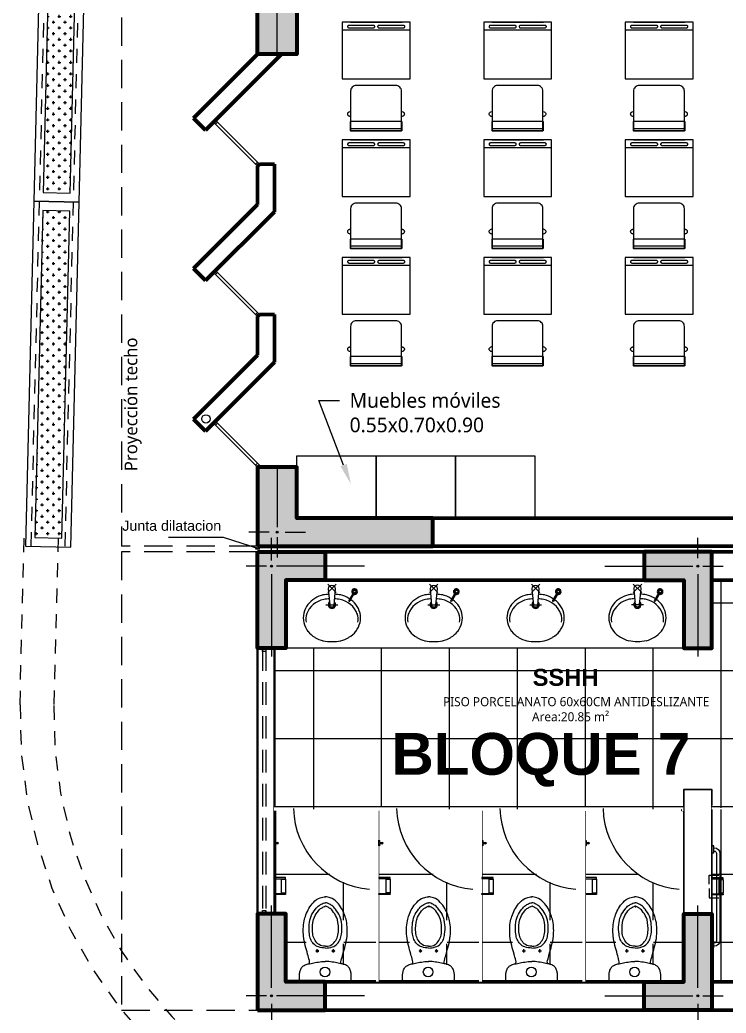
# Model space of a CAD drawing. Header units: metres. Extents: x 28 to 148, y 23 to 113.
# Drawn here: x 42.09 to 48.33, y 60.83 to 69.61 of the extents above; entities that cross this region are included whole.
import ezdxf
from ezdxf import colors
from ezdxf.entities.mleader import LeaderData, LeaderLine
from ezdxf.enums import TextEntityAlignment as Align
from ezdxf.math import Vec2, Vec3

# ---------------------------------------------------------------- set-up
doc = ezdxf.new("R2010")
doc.units = ezdxf.units.M
doc.set_wipeout_variables(frame=1)
for name, pattern in [('DASHED2', [0.375, 0.25, -0.125]), ('HIDDEN', [9.525, 6.35, -3.175]), ('HIDDEN2', [0.1875, 0.125, -0.0625]), ('RAYITAS2', [0.1875, 0.125, -0.0625])]:
    doc.linetypes.add(name, pattern=pattern)
for name, color, linetype, lineweight in [('COLUMNAS 50', 32, 'Continuous', 70), ('Equipamiento SR', 23, 'Continuous', 0), ('GRAFO 0 BLANCO', 7, 'Continuous', 0), ('GRAFO 02', 7, 'Continuous', 20), ('GRAFO 4', 7, 'Continuous', 30), ('I.S. CANALETAS', 12, 'Continuous', 0), ('Letras El', 9, 'Continuous', 5), ('letras sr', 7, 'Continuous', 5), ('Mobiliario el', 7, 'Continuous', 5), ('Muebles', 252, 'Continuous', 0), ('Muros el', 144, 'Continuous', 60), ('puertas', 7, 'Continuous', 5), ('Sanitarios el', 141, 'Continuous', 15), ('Structural - Bearing_Pen_No__20', 1, 'Continuous', 0), ('TEXTOS-SUBTITULO', 7, 'Continuous', 30), ('Vanos', 140, 'Continuous', 5)]:
    doc.layers.add(name, color=color, linetype=linetype, lineweight=lineweight)
doc.layers.add('Terreno & Paisaje - Terrenos_Pen_No__169', color=7, linetype='Continuous', lineweight=13, true_color=0x68b353)
doc.styles.add('Estilo-cotas', font='arial.ttf', dxfattribs={"height": 0.18})
doc.styles.add('Generales', font='trebuc.ttf', dxfattribs={"height": 0.1})
doc.styles.add('Santa Rosa 1 50', font='trebuc.ttf')
doc.styles.add('TURBO_BASS', font='swisseb.ttf')
pattern_1 = [(180, (51.2885, 60.8531), (-7e-17, -0.6), []), (270, (51.2885, 60.8531), (0.6, -1e-16), [])]
pattern_2 = [(0, (25.86699, 22.798446), (0.0508, 0.0508), [0.0254, -0.0762]), (90, (25.87969, 22.785746), (-0.0508, 0.0508), [0.0254, -0.0762])]

# ---------------------------------------------------------------- blocks, each defined once
blk = doc.blocks.new('Columna 1.10 x0.30')
at = {"true_color": 0xc7c8ca}
h = blk.add_hatch(color=9, dxfattribs=at)
h.dxf.hatch_style = 1
h.paths.add_polyline_path([(-234.8493, 113.8066), (-235.9493, 113.8066), (-235.9493, 113.4566), (-234.8493, 113.4566)])
h.paths.add_polyline_path([(-235.3906, 113.6316, -1), (-235.408, 113.6316, -1)], flags=16)
at = {"layer": 'COLUMNAS 50', "color": 1, "linetype": 'Continuous', "lineweight": 5}
for p, q in [((-235.3993, 113.8732), (-235.3993, 113.6932)), ((-235.9743, 113.6316), (-235.4443, 113.6316)), ((-234.8243, 113.6316), (-235.3543, 113.6316)), ((-235.3993, 113.5616), (-235.3993, 113.3816))]:
    blk.add_line(p, q, dxfattribs=at)
at = {"layer": 'COLUMNAS 50', "linetype": 'Continuous'}
blk.add_lwpolyline([(-235.9493, 113.4566), (-234.8493, 113.4566), (-234.8493, 113.8066), (-235.9493, 113.8066)], close=True, dxfattribs=at)
at = {"layer": 'COLUMNAS 50', "color": 1, "linetype": 'Continuous', "lineweight": 5}
blk.add_circle((-235.3993, 113.6316), 0.00871, dxfattribs=at)
blk.add_point((-235.3993, 113.6316), dxfattribs=at)
blk = doc.blocks.new('Columna tipo 3')
at = {"true_color": 0x939598}
h = blk.add_hatch(color=252, dxfattribs=at)
h.dxf.hatch_style = 1
h.paths.add_polyline_path([(-235.0847, 45.074), (-235.7847, 45.074), (-235.7847, 43.524), (-235.5347, 43.524), (-235.5347, 44.724), (-235.0847, 44.724)])
h.paths.add_polyline_path([(-235.6684, 44.899, -1), (-235.651, 44.899, -1)], flags=16)
at = {"layer": 'COLUMNAS 50', "linetype": 'Continuous'}
blk.add_lwpolyline([(-235.7847, 45.074), (-235.7847, 43.524), (-235.5347, 43.524), (-235.5347, 44.724), (-235.0847, 44.724), (-235.0847, 45.074)], close=True, dxfattribs=at)
at = {"layer": 'Structural - Bearing_Pen_No__20', "linetype": 'Continuous'}
for p, q in [((-235.6597, 44.969), (-235.6597, 45.149)), ((-235.7047, 44.899), (-235.8847, 44.899)), ((-235.0847, 44.899), (-235.6147, 44.899)), ((-235.6597, 44.829), (-235.6597, 44.649))]:
    blk.add_line(p, q, dxfattribs=at)
blk.add_circle((-235.6597, 44.899), 0.00871, dxfattribs=at)
blk.add_point((-235.6597, 44.899), dxfattribs=at)
blk = doc.blocks.new('School Desk 2')
at = {"layer": 'Equipamiento SR', "linetype": 'Continuous'}
for p, q in [((0.1995, 0.3017), (0.6995, 0.3017)), ((0.1995, -0.2983), (0.1995, 0.3017)), ((0.629, 0.3017), (0.629, -0.2983)), ((0.6995, 0.3017), (0.6995, -0.2983)), ((-0.241, 0.228), (-0.2591, 0.228)), ((-0.2591, 0.228), (-0.2591, -0.228)), ((-0.1767, 0.228), (-0.241, 0.228)), ((-0.241, 0.228), (-0.241, -0.228)), ((-0.1767, 0.228), (-0.1767, -0.228)), ((-0.1322, 0.2314), (-0.1327, 0.228)), ((-0.1309, 0.2356), (-0.1322, 0.2314)), ((-0.129, 0.2394), (-0.1309, 0.2356)), ((-0.1265, 0.2428), (-0.129, 0.2394)), ((-0.1236, 0.2457), (-0.1265, 0.2428)), ((-0.1203, 0.2479), (-0.1236, 0.2457)), ((-0.1168, 0.2494), (-0.1203, 0.2479)), ((-0.113, 0.2502), (-0.1168, 0.2494)), ((-0.1092, 0.2502), (-0.113, 0.2502)), ((-0.1055, 0.2494), (-0.1092, 0.2502)), ((-0.1019, 0.2479), (-0.1055, 0.2494)), ((-0.0987, 0.2457), (-0.1019, 0.2479)), ((-0.0957, 0.2428), (-0.0987, 0.2457)), ((-0.0933, 0.2394), (-0.0957, 0.2428)), ((-0.0924, 0.2375), (-0.0933, 0.2394)), ((-0.0876, 0.228), (-0.0924, 0.2375)), ((0.6507, 0.2435), (0.651, 0.2457)), ((0.6507, 0.2424), (0.6507, 0.2435)), ((0.6507, 0.027), (0.6507, 0.2424)), ((0.651, 0.2457), (0.6517, 0.2477)), ((0.6517, 0.2477), (0.6526, 0.2497)), ((0.6526, 0.2497), (0.6539, 0.2514)), ((0.6539, 0.2514), (0.6553, 0.2528)), ((0.6553, 0.2528), (0.657, 0.2539)), ((0.657, 0.2539), (0.6587, 0.2546)), ((0.6587, 0.2546), (0.6606, 0.255)), ((0.6606, 0.255), (0.6625, 0.255)), ((0.6625, 0.255), (0.6644, 0.2546)), ((0.6644, 0.2546), (0.6662, 0.2539)), ((0.6662, 0.2539), (0.6678, 0.2528)), ((0.6678, 0.2528), (0.6693, 0.2514)), ((0.6693, 0.2514), (0.6705, 0.2497)), ((0.6705, 0.2497), (0.6714, 0.2477)), ((0.6714, 0.2477), (0.6721, 0.2457)), ((0.6721, 0.2457), (0.6724, 0.2435)), ((0.6724, 0.2435), (0.6724, 0.2424)), ((0.6724, 0.2424), (0.6724, 0.027)), ((0.6995, -0.2263), (0.6995, 0.2297)), ((0.6507, 0.0259), (0.6507, 0.027)), ((0.651, 0.0238), (0.6507, 0.0259)), ((0.6517, 0.0217), (0.651, 0.0238)), ((0.6526, 0.0198), (0.6517, 0.0217)), ((0.6539, 0.0181), (0.6526, 0.0198)), ((0.6553, 0.0166), (0.6539, 0.0181)), ((0.657, 0.0155), (0.6553, 0.0166)), ((0.6587, 0.0148), (0.657, 0.0155)), ((0.6606, 0.0144), (0.6587, 0.0148)), ((0.6625, 0.0144), (0.6606, 0.0144)), ((0.6644, 0.0148), (0.6625, 0.0144)), ((0.6662, 0.0155), (0.6644, 0.0148)), ((0.6678, 0.0166), (0.6662, 0.0155)), ((0.6693, 0.0181), (0.6678, 0.0166)), ((0.6705, 0.0198), (0.6693, 0.0181)), ((0.6714, 0.0217), (0.6705, 0.0198)), ((0.6721, 0.0238), (0.6714, 0.0217)), ((0.6724, 0.0259), (0.6721, 0.0238)), ((0.6724, 0.027), (0.6724, 0.0259)), ((0.6507, -0.0225), (0.651, -0.0203)), ((0.6507, -0.0236), (0.6507, -0.0225)), ((0.6507, -0.2389), (0.6507, -0.0236)), ((0.651, -0.0203), (0.6517, -0.0182)), ((0.6517, -0.0182), (0.6526, -0.0163)), ((0.6526, -0.0163), (0.6539, -0.0146)), ((0.6539, -0.0146), (0.6553, -0.0132)), ((0.6553, -0.0132), (0.657, -0.0121)), ((0.657, -0.0121), (0.6587, -0.0113)), ((0.6587, -0.0113), (0.6606, -0.0109)), ((0.6606, -0.0109), (0.6625, -0.0109)), ((0.6625, -0.0109), (0.6644, -0.0113)), ((0.6644, -0.0113), (0.6662, -0.0121)), ((0.6662, -0.0121), (0.6678, -0.0132)), ((0.6678, -0.0132), (0.6693, -0.0146)), ((0.6693, -0.0146), (0.6705, -0.0163)), ((0.6705, -0.0163), (0.6714, -0.0182)), ((0.6714, -0.0182), (0.6721, -0.0203)), ((0.6721, -0.0203), (0.6724, -0.0225)), ((0.6724, -0.0225), (0.6724, -0.0236)), ((0.6724, -0.0236), (0.6724, -0.2389)), ((-0.241, -0.228), (-0.2591, -0.228)), ((-0.1767, -0.228), (-0.241, -0.228)), ((-0.1327, -0.228), (-0.1322, -0.2314)), ((-0.1322, -0.2314), (-0.1309, -0.2356)), ((-0.1309, -0.2356), (-0.129, -0.2394)), ((-0.129, -0.2394), (-0.1265, -0.2428)), ((-0.1265, -0.2428), (-0.1236, -0.2457)), ((-0.1236, -0.2457), (-0.1203, -0.2479)), ((-0.1203, -0.2479), (-0.1168, -0.2494)), ((-0.1168, -0.2494), (-0.113, -0.2502)), ((-0.113, -0.2502), (-0.1092, -0.2502)), ((-0.1092, -0.2502), (-0.1055, -0.2494)), ((-0.1055, -0.2494), (-0.1019, -0.2479)), ((-0.1019, -0.2479), (-0.0987, -0.2457)), ((-0.0987, -0.2457), (-0.0957, -0.2428)), ((-0.0957, -0.2428), (-0.0933, -0.2394)), ((-0.0933, -0.2394), (-0.0924, -0.2375)), ((-0.0924, -0.2375), (-0.0876, -0.228)), ((0.6507, -0.24), (0.6507, -0.2389)), ((0.651, -0.2422), (0.6507, -0.24)), ((0.6517, -0.2443), (0.651, -0.2422)), ((0.6526, -0.2462), (0.6517, -0.2443)), ((0.6539, -0.2479), (0.6526, -0.2462)), ((0.6553, -0.2493), (0.6539, -0.2479)), ((0.657, -0.2505), (0.6553, -0.2493)), ((0.6587, -0.2512), (0.657, -0.2505)), ((0.6606, -0.2516), (0.6587, -0.2512)), ((0.6625, -0.2516), (0.6606, -0.2516)), ((0.6644, -0.2512), (0.6625, -0.2516)), ((0.6662, -0.2505), (0.6644, -0.2512)), ((0.6678, -0.2493), (0.6662, -0.2505)), ((0.6693, -0.2479), (0.6678, -0.2493)), ((0.6705, -0.2462), (0.6693, -0.2479)), ((0.6714, -0.2443), (0.6705, -0.2462)), ((0.6721, -0.2422), (0.6714, -0.2443)), ((0.6724, -0.24), (0.6721, -0.2422)), ((0.6724, -0.2389), (0.6724, -0.24)), ((0.6995, -0.2983), (0.1995, -0.2983)), ((0.629, -0.2833), (0.6295, -0.2833))]:
    blk.add_line(p, q, dxfattribs=at)
blk.add_lwpolyline([(-0.2591, 0.225), (0.0909, 0.225, -0.414214), (0.1409, 0.175), (0.1409, -0.175, -0.414214), (0.0909, -0.225), (-0.2591, -0.225), (-0.2591, 0.225)], format="xyb", dxfattribs=at)
blk = doc.blocks.new('INODFLUX-P')
at = {"layer": 'Sanitarios el'}
for p, q in [((0, -0.2121), (0, 0.2126)), ((0.023, 0.2288), (0.0672, 0.2288)), ((0, 0.1438), (0, -0.0981)), ((0.2582, 0.0706), (0.2891, 0.0706)), ((0.2582, -0.071), (0.2891, -0.071)), ((0.023, -0.2282), (0.023, -0.2282)), ((0.023, -0.2282), (0.0672, -0.2282))]:
    blk.add_line(p, q, dxfattribs=at)
for centre, radius in [((0.0867, 0.0033), 0.0425), ((0.2717, 0.0706), 0.00872), ((0.2717, -0.071), 0.00872)]:
    blk.add_circle(centre, radius, dxfattribs=at)
for points in [[(0, 0.2126), (0.0044, 0.2213), (0.0135, 0.2274), (0.023, 0.2288)], [(0.0672, 0.2288), (0.0955, 0.223), (0.1264, 0.2081), (0.1445, 0.1864), (0.157, 0.1508), (0.1588, 0.1386)], [(0.1874, 0.1409), (0.2442, 0.1561), (0.3196, 0.1768), (0.4039, 0.1925), (0.4675, 0.1942), (0.5389, 0.1866), (0.5904, 0.1708), (0.6481, 0.1445), (0.701, 0.1046), (0.7429, 0.0445), (0.7506, -0.0003)], [(0.1579, 0.145), (0.1674, 0.1389), (0.1874, 0.1409)], [(0.2977, -0.0011), (0.3073, 0.0603), (0.3337, 0.1031), (0.3743, 0.1291), (0.42, 0.1406), (0.5047, 0.1425), (0.5802, 0.1255), (0.6419, 0.087), (0.6742, 0.0556), (0.6882, 0.0286), (0.6966, 0.0076), (0.6966, -0.0011)], [(0.1874, -0.1404), (0.2442, -0.1556), (0.3196, -0.1762), (0.4039, -0.192), (0.4675, -0.1937), (0.5389, -0.1861), (0.5904, -0.1703), (0.6481, -0.144), (0.701, -0.1041), (0.7429, -0.0439), (0.7506, 0.0009)], [(0.2977, -0.0011), (0.3073, -0.0624), (0.3337, -0.1052), (0.3743, -0.1312), (0.42, -0.1427), (0.5047, -0.1446), (0.5802, -0.1276), (0.6419, -0.0891), (0.6742, -0.0577), (0.6882, -0.0307), (0.6966, -0.0097), (0.6966, -0.0011)], [(0.0672, -0.2282), (0.0955, -0.2225), (0.1264, -0.2075), (0.1445, -0.1859), (0.157, -0.1503), (0.1588, -0.1381)], [(0.1579, -0.1444), (0.1674, -0.1384), (0.1874, -0.1404)], [(0, -0.2121), (0.0044, -0.2208), (0.0135, -0.2269), (0.023, -0.2282)]]:
    blk.add_spline(points, degree=3, dxfattribs=at)
for points, knots in [([(0.1588, 0.1386), (0.1623, 0.1223), (0.1698, 0.0871), (0.1777, 0.0409), (0.1792, 0.0109), (0.1796, 0.0003)], [0, 0, 0, 0, 0.0500478, 0.1080759, 0.1401372, 0.1401372, 0.1401372, 0.1401372]), ([(0.3131, -0.0011), (0.3106, 0.0471), (0.3384, 0.0711), (0.391, 0.1086), (0.4315, 0.1145), (0.5072, 0.1138), (0.5432, 0.1094), (0.5901, 0.088), (0.6081, 0.0754), (0.6383, 0.0517), (0.6458, 0.0447), (0.6554, 0.0285), (0.6616, 0.0158), (0.666, 0.0062), (0.6666, 0.0045), (0.6667, 0.0043)], [0, 0, 0, 0, 0.1299393, 0.1299393, 0.2598787, 0.2598787, 0.374754, 0.374754, 0.445792, 0.445792, 0.4942707, 0.4942707, 0.5266072, 0.5266072, 0.535214, 0.535214, 0.535214, 0.535214]), ([(0.1588, -0.1381), (0.1623, -0.1218), (0.1698, -0.0866), (0.1777, -0.0404), (0.1792, -0.0104), (0.1796, 0.0003)], [0, 0, 0, 0, 0.0500478, 0.1080759, 0.1401372, 0.1401372, 0.1401372, 0.1401372]), ([(0.3131, -0.0011), (0.3106, -0.0492), (0.3384, -0.0732), (0.391, -0.1107), (0.4315, -0.1166), (0.5072, -0.1159), (0.5432, -0.1115), (0.5901, -0.0901), (0.6081, -0.0775), (0.6383, -0.0539), (0.6458, -0.0468), (0.6554, -0.0306), (0.6616, -0.0179), (0.666, -0.0083), (0.6666, -0.0066), (0.6667, -0.0064)], [0, 0, 0, 0, 0.1299393, 0.1299393, 0.2598787, 0.2598787, 0.374754, 0.374754, 0.445792, 0.445792, 0.4942707, 0.4942707, 0.5266072, 0.5266072, 0.535214, 0.535214, 0.535214, 0.535214])]:
    blk.add_open_spline(points, degree=3, knots=knots, dxfattribs=at)
for points in [[(0.6667, 0.0043), (0.6667, 0.0041), (0.6667, 0.003), (0.6666, 0.0005)], [(0.6567, -0.0046), (0.6567, -0.0042), (0.6567, -0.0037), (0.6566, -0.0032)], [(0.6667, -0.0064), (0.6667, -0.0062), (0.6667, -0.0051), (0.6666, -0.0027)]]:
    blk.add_open_spline(points, degree=3, dxfattribs=at)
blk.add_point((0, 0), dxfattribs=at)
blk = doc.blocks.new('OvalinGrandeyGrifo')
at = {"layer": 'Sanitarios el', "lineweight": 13, "ltscale": 0.5}
for p, q in [((0.0525, -0.1165), (-0.0525, -0.1165)), ((0.0371, -0.2236), (-0.0371, -0.2978)), ((-0.0371, -0.2236), (0.0371, -0.2978))]:
    blk.add_line(p, q, dxfattribs=at)
at = {"layer": 'Sanitarios el'}
blk.add_lwpolyline([(-0.029, -0.2607), (-0.0162, -0.1097, -1), (0.0162, -0.1097), (0.029, -0.2607, -1)], format="xyb", close=True, dxfattribs=at)
for centre, radius, start, end in [((-0.0149, -0.0457), 0.2564, 104.01031, 121.7376), ((0, -0.2497), 0.4592, 80.11745, 99.88255), ((0.0149, -0.0457), 0.2564, 58.2624, 75.98969), ((-0.0371, -0.011), 0.218, 143.41984, 165.95691), ((-0.0502, -0.0071), 0.2051, 119.32204, 142.26992), ((0.0502, -0.0071), 0.2051, 37.73008, 60.67796), ((0.0371, -0.011), 0.218, 14.04309, 36.58016), ((-0.0534, 0), 0.1996, 167.65724, 192.34276), ((-0.1008, 0.0114), 0.1308, 168.08707, 202.26828), ((0.1008, 0.0114), 0.1308, 337.73172, 11.91293), ((0.0534, 0), 0.1996, 347.65724, 12.34276), ((-0.0371, 0.011), 0.218, 194.04309, 216.58016), ((-0.0313, 0.0379), 0.2052, 199.95485, 258.57593), ((0, -0.1165), 0.0325, 305.75969, 234.24031), ((0.0313, 0.0379), 0.2052, 281.42407, 340.04515), ((0.0371, 0.011), 0.218, 323.41984, 345.95691), ((-0.0502, 0.0071), 0.2051, 217.73008, 240.67796), ((-0.0149, 0.0457), 0.2564, 238.2624, 255.98969), ((0, 0.2497), 0.4192, 260.11745, 267.10038), ((0, -0.1165), 0.023, 321.38814, 218.61186), ((0, 0.2497), 0.4192, 272.89962, 279.88255), ((0.0149, 0.0457), 0.2564, 284.01031, 301.7376), ((0.0502, 0.0071), 0.2051, 299.32204, 322.26992), ((0, 0.2497), 0.4592, 260.11745, 266.93017), ((0, 0.2497), 0.4592, 273.06983, 279.88255)]:
    blk.add_arc(centre, radius, start, end, dxfattribs=at)
blk = doc.blocks.new('H-4a-P')
for p, q in [((0.0019, 0.0133), (0.0417, 0.0823)), ((0.0106, 0.0083), (0.0504, 0.0773))]:
    blk.add_line(p, q)
at = {"linetype": 'HIDDEN'}
blk.add_circle((0, 0), 0.0125, dxfattribs=at)
for centre, radius, start, end in [((0, 0), 0.025, 71.53696, 48.46304), ((0, 0), 0.02, 74.47751, 45.52249), ((0.0063, 0.0108), 0.005, 150, 330), ((0.0461, 0.0798), 0.005, 330, 150)]:
    blk.add_arc(centre, radius, start, end)
blk = doc.blocks.new('H-6')
for points in [[(-0.0251, 0.0936), (-0.0251, 0.0846), (-0.1251, 0.0846), (-0.1251, 0.0936)], [(-0.0901, -0.0424), (-0.1251, -0.0424), (-0.1251, 0.0796), (-0.0901, 0.0796)], [(-0.0251, -0.0564), (-0.0251, -0.0474), (-0.1251, -0.0474), (-0.1251, -0.0564)]]:
    blk.add_lwpolyline(points, close=True)
at = {"linetype": 'HIDDEN', "ltscale": 0.1}
for points in [[(0, 0.0371), (0, 0.1188), (-0.0844, 0.1188)], [(0, 0), (0, -0.0816), (-0.0844, -0.0817)]]:
    blk.add_lwpolyline(points, dxfattribs=at)
blk = doc.blocks.new('A$C177A501D')
at = {"layer": 'GRAFO 0 BLANCO'}
for p, q in [((0.835, 0.1), (0.0635, 0.1)), ((0.0135, 0.05), (0.0135, 0.045)), ((0.0435, 0.05), (0.0435, 0.045)), ((0.835, 0.07), (0.0635, 0.07)), ((0.855, 0.045), (0.855, 0.05)), ((0.885, 0.045), (0.885, 0.05))]:
    blk.add_line(p, q, dxfattribs=at)
for points in [[(0.06, 0.045), (0.06, 0.03), (0, 0.03), (0, 0.045)], [(0.9, 0.045), (0.9, 0.03), (0.84, 0.03), (0.84, 0.045)]]:
    blk.add_lwpolyline(points, close=True, dxfattribs=at)
for centre, radius, start, end in [((0.0635, 0.05), 0.05, 90, 180), ((0.835, 0.05), 0.05, 0.01798, 90), ((0.0635, 0.05), 0.02, 90, 180), ((0.835, 0.05), 0.02, 0.01798, 90)]:
    blk.add_arc(centre, radius, start, end, dxfattribs=at)
blk = doc.blocks.new('H-6a')
for points in [[(0, 0), (0, -0.009), (-0.1, -0.009), (-0.1, 0)], [(-0.065, -0.136), (-0.1, -0.136), (-0.1, -0.014), (-0.065, -0.014)], [(0, -0.15), (0, -0.141), (-0.1, -0.141), (-0.1, -0.15)]]:
    blk.add_lwpolyline(points, close=True)
blk = doc.blocks.new('H-3')
blk.add_lwpolyline([(0.0054, 0.0301), (0.0054, 0.013, 0.414214), (0.0104, 0.008), (0.02, 0.008, -0.414214), (0.025, 0.003), (0.025, 0), (-0.025, 0), (-0.025, 0.003, -0.414214), (-0.02, 0.008), (-0.0104, 0.008, 0.414214), (-0.0054, 0.013), (-0.0054, 0.0301)], format="xyb")
at = {"extrusion": (0, 0, -1)}
blk.add_ellipse((0, 0.0301), major_axis=(0, -0.0093), ratio=0.58118, dxfattribs=at)

msp = doc.modelspace()

# ---------------------------------------------------------------- hatches: boundary and pattern name
at = {"layer": 'COLUMNAS 50', "true_color": 0xc7c8ca}
h = msp.add_hatch(color=9, dxfattribs=at)
h.dxf.hatch_style = 1
h.paths.add_polyline_path([(44.441, 64.0517), (44.441, 64.6519), (44.7911, 64.6519), (44.7911, 64.9019), (44.191, 64.9019), (44.191, 64.0517)])
h = msp.add_hatch(color=9, dxfattribs=at)
h.dxf.hatch_style = 1
h.paths.add_polyline_path([(47.9577, 64.0517), (47.9577, 64.6519), (47.6075, 64.6519), (47.6075, 64.9019), (48.2076, 64.9019), (48.2076, 64.0517)])
h = msp.add_hatch(color=9, dxfattribs=at)
h.dxf.hatch_style = 1
h.paths.add_polyline_path([(44.441, 61.7032), (44.441, 61.1031), (44.7911, 61.1031), (44.7911, 60.8531), (44.191, 60.8531), (44.191, 61.7032)])
h = msp.add_hatch(color=9, dxfattribs=at)
h.dxf.hatch_style = 1
h.paths.add_polyline_path([(47.9577, 61.7032), (47.9577, 61.1031), (47.6075, 61.1031), (47.6075, 60.8531), (48.2076, 60.8531), (48.2076, 61.7032)])
at = {"layer": 'GRAFO 4', "linetype": 'Continuous', "lineweight": 5, "true_color": 0x636466}
h = msp.add_hatch(dxfattribs=at)
h.set_pattern_fill('_USER', color=251, scale=0.6, angle=180, double=1, pattern_type=0)
h.set_pattern_definition([(180, (48.55274, 60.8531), (-7e-17, -0.6), []), (270, (48.55274, 60.8531), (0.6, -1e-16), [])])
edge = h.paths.add_edge_path()
edge.add_line((45.1936, 61.92), (45.2386, 61.92))
edge.add_line((45.2386, 61.92), (45.2383, 61.1031))
edge.add_line((45.2383, 61.1031), (45.0008, 61.1031))
edge.add_line((45.0008, 61.1031), (45.017, 61.1261))
edge.add_line((45.017, 61.1261), (45.017, 61.1702))
edge.add_line((45.017, 61.1702), (44.9912, 61.2351))
edge.add_line((44.9912, 61.2351), (44.9332, 61.261))
edge.add_line((44.9332, 61.261), (44.9332, 61.306))
edge.add_line((44.9332, 61.306), (44.9794, 61.6149))
edge.add_line((44.9794, 61.6149), (44.7891, 61.8536))
edge.add_line((44.7891, 61.8536), (44.5976, 61.6149))
edge.add_line((44.5976, 61.6149), (44.6479, 61.2905))
edge.add_line((44.6479, 61.2905), (44.6438, 61.261))
edge.add_line((44.6438, 61.261), (44.5858, 61.2351))
edge.add_line((44.5858, 61.2351), (44.56, 61.1702))
edge.add_line((44.56, 61.1702), (44.56, 61.1261))
edge.add_line((44.56, 61.1261), (44.5762, 61.1031))
edge.add_line((44.5762, 61.1031), (44.4385, 61.1031))
edge.add_line((44.4385, 61.1031), (44.4385, 61.7033))
edge.add_line((44.4385, 61.7033), (44.3386, 61.7033))
edge.add_line((44.3386, 61.7033), (44.3386, 62.6136))
edge.add_line((44.3386, 62.6136), (44.5196, 62.6136))
edge.add_arc((45.2618, 62.6607), 0.7438, 183.62697, 264.73518)
h = msp.add_hatch(dxfattribs=at)
h.set_pattern_fill('_USER', color=251, scale=0.6, angle=180, double=1, pattern_type=0)
h.set_pattern_definition([(180, (49.46455, 60.8531), (-7e-17, -0.6), []), (270, (49.46455, 60.8531), (0.6, -1e-16), [])])
edge = h.paths.add_edge_path()
edge.add_line((46.1054, 61.92), (46.1505, 61.92))
edge.add_line((46.1505, 61.92), (46.1503, 61.1031))
edge.add_line((46.1503, 61.1031), (45.9127, 61.1031))
edge.add_line((45.9127, 61.1031), (45.9288, 61.1261))
edge.add_line((45.9288, 61.1261), (45.9288, 61.1702))
edge.add_line((45.9288, 61.1702), (45.9031, 61.2351))
edge.add_line((45.9031, 61.2351), (45.845, 61.261))
edge.add_line((45.845, 61.261), (45.845, 61.306))
edge.add_line((45.845, 61.306), (45.8912, 61.6149))
edge.add_line((45.8912, 61.6149), (45.7009, 61.8536))
edge.add_line((45.7009, 61.8536), (45.5095, 61.6149))
edge.add_line((45.5095, 61.6149), (45.5597, 61.2905))
edge.add_line((45.5597, 61.2905), (45.5556, 61.261))
edge.add_line((45.5556, 61.261), (45.4976, 61.2351))
edge.add_line((45.4976, 61.2351), (45.4718, 61.1702))
edge.add_line((45.4718, 61.1702), (45.4718, 61.1261))
edge.add_line((45.4718, 61.1261), (45.488, 61.1031))
edge.add_line((45.488, 61.1031), (45.2504, 61.1031))
edge.add_line((45.2504, 61.1031), (45.2504, 62.6136))
edge.add_line((45.2504, 62.6136), (45.4314, 62.6136))
edge.add_arc((46.1737, 62.6607), 0.7438, 183.62697, 264.73518)
h = msp.add_hatch(dxfattribs=at)
h.set_pattern_fill('_USER', color=251, scale=0.6, angle=180, double=1, pattern_type=0)
h.set_pattern_definition([(180, (50.3765, 60.8531), (-7e-17, -0.6), []), (270, (50.3765, 60.8531), (0.6, -1e-16), [])])
edge = h.paths.add_edge_path()
edge.add_line((47.0174, 61.92), (47.0625, 61.92))
edge.add_line((47.0625, 61.92), (47.0622, 61.1031))
edge.add_line((47.0622, 61.1031), (46.8246, 61.1031))
edge.add_line((46.8246, 61.1031), (46.8408, 61.1261))
edge.add_line((46.8408, 61.1261), (46.8408, 61.1702))
edge.add_line((46.8408, 61.1702), (46.815, 61.2351))
edge.add_line((46.815, 61.2351), (46.757, 61.261))
edge.add_line((46.757, 61.261), (46.757, 61.306))
edge.add_line((46.757, 61.306), (46.8032, 61.6149))
edge.add_line((46.8032, 61.6149), (46.6129, 61.8536))
edge.add_line((46.6129, 61.8536), (46.4214, 61.6149))
edge.add_line((46.4214, 61.6149), (46.4717, 61.2905))
edge.add_line((46.4717, 61.2905), (46.4676, 61.261))
edge.add_line((46.4676, 61.261), (46.4096, 61.2351))
edge.add_line((46.4096, 61.2351), (46.3838, 61.1702))
edge.add_line((46.3838, 61.1702), (46.3838, 61.1261))
edge.add_line((46.3838, 61.1261), (46.4, 61.1031))
edge.add_line((46.4, 61.1031), (46.1624, 61.1031))
edge.add_line((46.1624, 61.1031), (46.1624, 62.6136))
edge.add_line((46.1624, 62.6136), (46.3434, 62.6136))
edge.add_arc((47.0856, 62.6607), 0.7438, 183.62697, 264.73518)
h = msp.add_hatch(dxfattribs=at)
h.set_pattern_fill('_USER', color=251, scale=0.6, angle=180, double=1, pattern_type=0)
h.set_pattern_definition(pattern_1)
edge = h.paths.add_edge_path()
edge.add_line((47.9294, 61.92), (47.9553, 61.92))
edge.add_line((47.9553, 61.92), (47.9551, 61.1031))
edge.add_line((47.9551, 61.1031), (47.7366, 61.1031))
edge.add_line((47.7366, 61.1031), (47.7528, 61.1261))
edge.add_line((47.7528, 61.1261), (47.7528, 61.1702))
edge.add_line((47.7528, 61.1702), (47.727, 61.2351))
edge.add_line((47.727, 61.2351), (47.669, 61.261))
edge.add_line((47.669, 61.261), (47.669, 61.306))
edge.add_line((47.669, 61.306), (47.7152, 61.6149))
edge.add_line((47.7152, 61.6149), (47.5249, 61.8536))
edge.add_line((47.5249, 61.8536), (47.3334, 61.6149))
edge.add_line((47.3334, 61.6149), (47.3836, 61.2905))
edge.add_line((47.3836, 61.2905), (47.3796, 61.261))
edge.add_line((47.3796, 61.261), (47.3216, 61.2351))
edge.add_line((47.3216, 61.2351), (47.2958, 61.1702))
edge.add_line((47.2958, 61.1702), (47.2958, 61.1261))
edge.add_line((47.2958, 61.1261), (47.3119, 61.1031))
edge.add_line((47.3119, 61.1031), (47.0744, 61.1031))
edge.add_line((47.0744, 61.1031), (47.0744, 62.6136))
edge.add_line((47.0744, 62.6136), (47.2465, 62.6131))
edge.add_arc((47.979, 62.6519), 0.7336, 183.03054, 266.12133)
at = {"layer": 'Terreno & Paisaje - Terrenos_Pen_No__169', "linetype": 'Continuous'}
h = msp.add_hatch(dxfattribs=at)
h.set_pattern_fill('CROSS', color=256, scale=0.008)
h.set_pattern_definition(pattern_2)
h.paths.add_polyline_path([(42.3598, 70.6196), (42.2981, 68.0803), (42.5381, 68.0745), (42.5997, 70.6138)])
h = msp.add_hatch(dxfattribs=at)
h.set_pattern_fill('CROSS', color=256, scale=0.008)
h.set_pattern_definition(pattern_2)
h.paths.add_polyline_path([(42.2942, 67.9204), (42.2241, 65.0312), (42.464, 65.0254), (42.5342, 67.9146)])

# ---------------------------------------------------------------- linework, layer by layer
at = {"color": 251, "linetype": 'HIDDEN2', "lineweight": -3, "true_color": 0x636466}
for p, q in [((42.1922, 64.952), (42.5978, 81.6841)), ((42.4923, 64.952), (42.8977, 81.6768)), ((42.0937, 63.5507), (42.1296, 65.028)), ((42.4297, 65.028), (42.3936, 63.5435))]:
    msp.add_line(p, q, dxfattribs=at)
at = {"layer": 'COLUMNAS 50', "linetype": 'Continuous'}
for points in [[(44.191, 64.9019), (44.7911, 64.9019), (44.7911, 64.6519), (44.441, 64.6519), (44.441, 64.0517), (44.191, 64.0517)], [(48.2076, 64.9019), (47.6075, 64.9019), (47.6075, 64.6519), (47.9577, 64.6519), (47.9577, 64.0517), (48.2076, 64.0517)], [(44.191, 60.8531), (44.7911, 60.8531), (44.7911, 61.1031), (44.441, 61.1031), (44.441, 61.7032), (44.191, 61.7032)], [(48.2076, 60.8531), (47.6075, 60.8531), (47.6075, 61.1031), (47.9577, 61.1031), (47.9577, 61.7032), (48.2076, 61.7032)]]:
    msp.add_lwpolyline(points, close=True, dxfattribs=at)
at = {"layer": 'Equipamiento SR'}
for points in [[(44.541, 65.202), (44.541, 65.752), (45.241, 65.752), (45.241, 65.202), (44.541, 65.202)], [(45.241, 65.202), (45.241, 65.752), (45.941, 65.752), (45.941, 65.202), (45.241, 65.202)], [(45.941, 65.202), (45.941, 65.752), (46.641, 65.752), (46.641, 65.202), (45.941, 65.202)]]:
    msp.add_lwpolyline(points, dxfattribs=at)
at = {"layer": 'GRAFO 02'}
for points in [[(42.2817, 70.7015), (42.2162, 68.0023), (42.6161, 67.9926), (42.6816, 70.6918)], [(42.3598, 70.6196), (42.2981, 68.0803), (42.5381, 68.0745), (42.5997, 70.6138)], [(42.2162, 68.0023), (42.1422, 64.9532), (42.5421, 64.9435), (42.6161, 67.9926)], [(42.2942, 67.9204), (42.2241, 65.0312), (42.464, 65.0254), (42.5342, 67.9146)]]:
    msp.add_lwpolyline(points, close=True, dxfattribs=at)
at = {"layer": 'GRAFO 4', "linetype": 'Continuous', "lineweight": 60}
for p, q in [((48.2076, 61.1031), (50.1076, 61.1031)), ((48.2076, 60.8531), (50.1076, 60.8531))]:
    msp.add_line(p, q, dxfattribs=at)
at = {"layer": 'GRAFO 4', "linetype": 'Continuous', "lineweight": 60, "flags": 128}
for points in [[(47.6075, 64.9019), (44.7911, 64.9019)], [(50.1076, 64.9019), (48.2076, 64.9019)], [(47.3575, 64.6519), (47.6075, 64.6519), (44.7911, 64.6519)], [(50.1076, 64.6519), (48.2076, 64.6519)], [(44.5909, 61.1031), (47.6075, 61.1031)], [(44.7911, 60.8531), (47.6075, 60.8531)]]:
    msp.add_lwpolyline(points, dxfattribs=at)
at = {"layer": 'GRAFO 4', "linetype": 'Continuous', "flags": 128}
msp.add_lwpolyline([(48.2076, 61.6997), (48.2076, 62.8011), (47.9577, 62.8011), (47.9577, 61.7032)], dxfattribs=at)
at = {"layer": 'I.S. CANALETAS'}
msp.add_circle((43.7369, 66.0777), 0.0375, dxfattribs=at)
at = {"layer": 'Muros el', "ltscale": 0.05}
for p, q in [((44.191, 68.312), (44.2086, 68.3297)), ((44.2086, 68.3297), (44.341, 68.3297)), ((44.191, 66.982), (44.2086, 66.9997)), ((44.2086, 66.9997), (44.341, 66.9997)), ((44.341, 66.5798), (44.341, 66.9997))]:
    msp.add_line(p, q, dxfattribs=at)
for points in [[(44.191, 69.302), (43.6253, 68.7363)], [(43.7313, 68.6302), (44.4031, 69.302)], [(43.6253, 68.7363), (43.7313, 68.6302)], [(44.191, 67.9719), (44.191, 68.312)], [(44.341, 67.9098), (44.341, 68.3297)], [(44.191, 67.9719), (43.6253, 67.4062)], [(43.7313, 67.3002), (44.341, 67.9098)], [(43.6253, 67.4062), (43.7313, 67.3002)], [(44.191, 66.982), (44.191, 66.8119)], [(44.191, 66.8119), (44.191, 66.6419)], [(44.191, 66.6419), (43.6253, 66.0762)], [(43.7313, 65.9702), (44.341, 66.5798)], [(43.6253, 66.0762), (43.7313, 65.9702)]]:
    msp.add_lwpolyline(points, dxfattribs=at)
msp.add_lwpolyline([(45.741, 64.952), (49.041, 64.952), (49.041, 65.202), (45.741, 65.202)], close=True, dxfattribs=at)
at = {"layer": 'puertas', "lineweight": 18}
for points in [[(47.9421, 62.6133), (47.9421, 62.6262), (47.9551, 62.6262), (47.9551, 62.6133)], [(47.9437, 62.6139), (47.9437, 62.6268), (47.9567, 62.6268), (47.9567, 62.6139)]]:
    msp.add_lwpolyline(points, close=True, dxfattribs=at)
at = {"layer": 'puertas'}
msp.add_arc((47.981, 62.6531), 0.7358, 181.47904, 265.03291, dxfattribs=at)
at = {"layer": 'Sanitarios el'}
msp.add_line((47.9577, 64.0517), (44.3409, 64.0517), dxfattribs=at)
msp.add_lwpolyline([(47.9577, 64.6519), (47.9577, 64.0517)], dxfattribs=at)
at = {"layer": 'Structural - Bearing_Pen_No__20', "linetype": 'Continuous'}
for p, q in [((44.3159, 64.827), (44.3159, 65.007)), ((44.316, 64.8469), (44.316, 65.0269)), ((44.316, 64.8469), (44.316, 65.0269)), ((48.0827, 64.8469), (48.0827, 65.0269)), ((48.0828, 64.8469), (48.0828, 65.0269)), ((44.271, 64.7769), (44.091, 64.7769)), ((44.316, 64.7069), (44.316, 63.9782)), ((45.1376, 64.7769), (44.361, 64.7769)), ((47.261, 64.7769), (48.0377, 64.7769)), ((48.0827, 64.7069), (48.0827, 63.9782)), ((48.1277, 64.7769), (48.3076, 64.7769)), ((44.316, 61.0481), (44.316, 61.7768)), ((48.0827, 61.0481), (48.0827, 61.7768)), ((44.271, 60.9781), (44.091, 60.9781)), ((45.1376, 60.9781), (44.361, 60.9781)), ((47.261, 60.9781), (48.0377, 60.9781)), ((48.1277, 60.9781), (48.3076, 60.9781)), ((44.316, 60.9081), (44.316, 60.7281)), ((48.0827, 60.9081), (48.0827, 60.7281))]:
    msp.add_line(p, q, dxfattribs=at)
for centre in [(44.316, 64.7769), (48.0827, 64.7769), (44.316, 60.9781), (48.0827, 60.9781)]:
    msp.add_circle(centre, 0.00871, dxfattribs=at)
for p in [(44.316, 64.7769), (48.0827, 64.7769), (44.316, 60.9781), (48.0827, 60.9781)]:
    msp.add_point(p, dxfattribs=at)
at = {"layer": 'Vanos', "color": 1, "linetype": 'RAYITAS2', "lineweight": 5, "ltscale": 2}
for p in [(42.991, 84.252), (44.191, 64.952)]:
    msp.add_line(p, (42.991, 64.952), dxfattribs=at)
at = {"layer": 'Vanos', "color": 7, "linetype": 'Continuous'}
for p, q in [((43.8197, 68.7186), (43.8021, 68.7009)), ((44.191, 68.312), (43.8021, 68.7009)), ((43.8021, 68.7009), (43.8197, 68.6832)), ((43.8374, 68.7009), (43.8197, 68.7186)), ((43.8374, 68.7009), (43.8197, 68.6832)), ((44.191, 68.3474), (43.8374, 68.7009)), ((44.191, 68.3474), (44.1733, 68.3297)), ((44.1733, 68.3297), (44.191, 68.312)), ((44.2086, 68.3297), (44.191, 68.3474)), ((43.8197, 67.3886), (43.8021, 67.3709)), ((44.191, 66.982), (43.8021, 67.3709)), ((43.8021, 67.3709), (43.8197, 67.3532)), ((43.8374, 67.3709), (43.8197, 67.3886)), ((43.8374, 67.3709), (43.8197, 67.3532)), ((44.191, 67.0173), (43.8374, 67.3709)), ((44.191, 67.0173), (44.1733, 66.9997)), ((44.1733, 66.9997), (44.191, 66.982)), ((44.2086, 66.9997), (44.191, 67.0173)), ((43.8197, 66.0585), (43.8021, 66.0409)), ((44.191, 65.652), (43.8021, 66.0409)), ((43.8021, 66.0409), (43.8197, 66.0232)), ((43.8374, 66.0409), (43.8197, 66.0585)), ((43.8374, 66.0409), (43.8197, 66.0232)), ((44.191, 65.6873), (43.8374, 66.0409)), ((44.191, 65.6873), (44.1733, 65.6696)), ((44.2087, 65.6696), (44.191, 65.6873)), ((44.1733, 65.6696), (44.191, 65.652))]:
    msp.add_line(p, q, dxfattribs=at)
at = {"layer": 'Vanos', "color": 145, "lineweight": 5}
for p, q in [((43.8928, 65.0302), (43.4062, 65.0302)), ((44.2122, 64.927), (43.8928, 65.0302)), ((44.1765, 64.9271), (44.1798, 64.9435)), ((44.2122, 64.927), (44.1765, 64.9271)), ((44.2659, 61.7032), (44.2659, 61.7332))]:
    msp.add_line(p, q, dxfattribs=at)
at = {"layer": 'Vanos', "color": 145, "lineweight": 40}
for p, q in [((44.191, 61.7032), (44.191, 64.0517)), ((44.3409, 61.7032), (44.3409, 64.0517))]:
    msp.add_line(p, q, dxfattribs=at)
at = {"layer": 'Vanos', "color": 145, "linetype": 'DASHED2', "lineweight": 5, "ltscale": 0.8}
for p, q in [((44.2359, 64.0517), (44.2359, 61.7032)), ((44.2659, 64.0517), (44.2659, 61.7032))]:
    msp.add_line(p, q, dxfattribs=at)
at = {"layer": 'Vanos'}
msp.add_lwpolyline([(44.191, 65.652), (44.2087, 65.6696)], dxfattribs=at)
at = {"layer": 'Vanos', "color": 1, "linetype": 'RAYITAS2', "lineweight": 5, "ltscale": 2}
msp.add_lwpolyline([(44.191, 64.9019), (42.9914, 64.9019), (42.9914, 60.8531), (44.191, 60.8531)], dxfattribs=at)
at = {"layer": 'Vanos', "color": 145, "lineweight": 5}
for points in [[(44.2359, 64.0517), (44.2659, 64.0517), (44.2659, 64.0217), (44.2359, 64.0217)], [(44.2359, 61.7332), (44.2659, 61.7332), (44.2659, 61.7032), (44.2359, 61.7032)]]:
    msp.add_lwpolyline(points, close=True, dxfattribs=at)

# ---------------------------------------------------------------- block references
at = {"layer": 'COLUMNAS 50', "xscale": -1, "rotation": 270}
msp.add_blockref('Columna 1.10 x0.30', (-69.2656, 305.2513), dxfattribs=at)
at = {"layer": 'COLUMNAS 50', "color": 9, "true_color": 0xc7c8ca, "rotation": 90.00000000000007}
msp.add_blockref('Columna tipo 3', (89.265, 300.7366), dxfattribs=at)
at = {"layer": 'Equipamiento SR', "linetype": 'Continuous', "xscale": -1, "rotation": 270.0000002109135}
for p in [(45.2393, 68.8842), (46.4893, 68.8842), (47.7393, 68.8842), (45.2393, 67.8448), (46.4893, 67.8448), (47.7393, 67.8448), (45.2393, 66.8053), (46.4893, 66.8053), (47.7393, 66.8053)]:
    msp.add_blockref('School Desk 2', p, dxfattribs=at)
at = {"layer": 'Mobiliario el'}
for name, p, rotation in [('H-3', (44.3384, 62.3283), 270), ('H-3', (46.1754, 62.3283), 270), ('H-3', (47.0873, 62.3283), 270), ('H-6a', (44.338, 61.8732), 180), ('H-6a', (44.338, 61.8732), 180), ('H-6a', (47.0874, 61.8732), 180)]:
    msp.add_blockref(name, p, dxfattribs=dict(at, rotation=rotation))
at = {"layer": 'Mobiliario el', "xscale": 0.999953518800642, "yscale": 0.999953518800642, "zscale": 0.999953518800642, "rotation": 180}
msp.add_blockref('H-6', (48.1825, 61.9647), dxfattribs=at)
at = {"layer": 'Muebles', "xscale": 0.999953518800642, "yscale": 0.999953518800642, "zscale": 0.999953518800642, "rotation": 180}
for name, p in [('OvalinGrandeyGrifo', (47.5493, 64.3208)), ('OvalinGrandeyGrifo', (44.8494, 64.3193)), ('H-4a-P', (45.0494, 64.5508)), ('OvalinGrandeyGrifo', (45.7493, 64.3193)), ('H-4a-P', (45.9493, 64.5508)), ('OvalinGrandeyGrifo', (46.6493, 64.3193)), ('H-4a-P', (46.8493, 64.5508)), ('H-4a-P', (47.7492, 64.5523))]:
    msp.add_blockref(name, p, dxfattribs=at)
at = {"layer": 'Sanitarios el', "extrusion": (0, 0, -1), "xscale": -0.999953518800642, "yscale": 0.999953518800642, "zscale": -0.999953518800642, "rotation": 269.999999999987}
for p in [(-44.7912, 61.1031), (-45.703, 61.1031), (-46.6149, 61.1031), (-47.5269, 61.1031)]:
    msp.add_blockref('INODFLUX-P', p, dxfattribs=at)
at = {"layer": 'Vanos', "xscale": -0.999953518800642, "yscale": 0.999953518800642, "zscale": 0.999953518800642, "rotation": 270}
msp.add_blockref('A$C177A501D', (48.1776, 61.4031), dxfattribs=at)

# ---------------------------------------------------------------- texts
at = {"layer": 'Letras El', "insert": (45.2465, 63.8686), "char_height": 0.149993, "attachment_point": 1, "style": 'Santa Rosa 1 50'}
msp.add_mtext_dynamic_manual_height_columns('\\pi1.37652;{\\fSwis721 Ex BT|b1|i0|c0|p34;SSHH\\P\\pi0.58482;\\fTrebuchet MS|b0|i0|c0|p34;\\H0.53333x;PISO PORCELANATO 60x60CM ANTIDESLIZANTE\\P\\pi1.37088;Area:20.85 m²}', width=3.443884, gutter_width=1, heights=[0], dxfattribs=at)
at = {"layer": 'letras sr', "insert": (43.0171, 65.6156), "char_height": 0.13, "attachment_point": 1, "rotation": 90, "style": 'Generales'}
msp.add_mtext('{\\H0.86957x;Proyección techo} ', dxfattribs=at)
at = {"layer": 'TEXTOS-SUBTITULO', "style": 'TURBO_BASS'}
msp.add_text('BLOQUE 7', height=0.36967, dxfattribs=at).set_placement((46.6963, 62.9324, 0), align=Align.CENTER)
at = {"layer": 'Vanos', "color": 145, "insert": (43.4341, 65.1334), "char_height": 0.089996, "attachment_point": 5, "style": 'Estilo-cotas'}
msp.add_mtext('Junta dilatacion', dxfattribs=at)

# ---------------------------------------------------------------- leaders
at = {"layer": 'letras sr'}
ml = msp.add_multileader_mtext('Standard', dxfattribs=at)
ml.set_content('Muebles móviles\\P0.55x0.70x0.90', color=256, style='Generales')
ml.set_leader_properties()
ml.build(insert=Vec2(0, 0))
ml.multileader.update_dxf_attribs({"text_right_attachment_type": 6, "dogleg_length": 0.36, "arrow_head_size": 0.18})
ctx = ml.context
ctx.base_point, ctx.char_height, ctx.arrow_head_size, ctx.landing_gap_size, ctx.plane_origin = Vec3(44.9163, 66.2407), 0.13, 0.18, 0.09, Vec3(44.5453, 66.7476)
ctx.right_attachment = 6
notes = []
notes.append((ctx, [(0, (1, 1, 0), (44.7337, 66.2407), (1, 0), 0.1826, [(0, [(45.0177, 65.5021)], 0, [])])]))
ctx.mtext.insert, ctx.mtext.flow_direction = Vec3(45.0063, 66.3068), 5
for ctx, leaders in notes:
    for number, flags, end, landing, length, lines in leaders:
        leader = LeaderData()
        leader.index, (leader.has_last_leader_line, leader.has_dogleg_vector, leader.attachment_direction) = number, flags
        leader.last_leader_point, leader.dogleg_vector, leader.dogleg_length = Vec3(end), Vec3(landing), length
        for number, points, colour, breaks in lines:
            line = LeaderLine()
            line.index, line.vertices, line.color, line.breaks = number, Vec3.list(points), colors.encode_raw_color(colour), breaks
            leader.lines.append(line)
        ctx.leaders.append(leader)

# ---------------------------------------------------------------- next in the draw order: wipeouts: each hides what was drawn before it
msp.add_wipeout([(49.0556, 62.6589), (48.2053, 62.6589), (48.2053, 62.6269), (49.0556, 62.6269)]).dxf.layer = 'puertas'

# ---------------------------------------------------------------- next in the draw order: hatches: boundary and pattern name
at = {"layer": 'GRAFO 4', "linetype": 'Continuous', "lineweight": 5, "true_color": 0x636466}
h = msp.add_hatch(dxfattribs=at)
h.set_pattern_fill('_USER', color=251, scale=0.6, angle=180, double=1, pattern_type=0)
h.set_pattern_definition(pattern_1)
edge = h.paths.add_edge_path()
edge.add_line((48.2053, 64.652), (51.1385, 64.652))
edge.add_line((51.1385, 64.652), (51.1385, 64.622))
edge.add_line((51.1385, 64.622), (50.2084, 64.4864))
edge.add_line((50.2084, 64.4864), (50.2127, 64.4567))
edge.add_arc((51.2716, 64.7816), 1.1076, 197.05652, 263.10107)
edge.add_line((51.1385, 63.682), (51.1385, 63.652))
edge.add_line((51.1385, 63.652), (50.1053, 63.652))
edge.add_line((50.1053, 63.652), (50.1053, 62.6429))
edge.add_line((50.1053, 62.6429), (50.0556, 62.6429))
edge.add_line((50.0556, 62.6429), (50.0556, 63.652))
edge.add_line((50.0556, 63.652), (50.0313, 63.6521))
edge.add_arc((50.0131, 62.6931), 0.9591, 448.91318, 543.00367)
edge.add_line((49.0553, 62.6429), (48.2053, 62.6409))
edge.add_line((48.2053, 62.6409), (48.2053, 62.6645))
edge.add_line((48.2053, 62.6645), (47.9553, 62.6645))
edge.add_line((47.9553, 62.6645), (47.9553, 62.6293))
edge.add_line((47.9553, 62.6293), (44.3383, 62.6296))
edge.add_line((44.3383, 62.6296), (44.3383, 64.0519))
edge.add_line((44.3383, 64.0519), (48.2053, 64.0519))
edge.add_line((48.2053, 64.0519), (48.2053, 64.652))
h = msp.add_hatch(dxfattribs=at)
h.set_pattern_fill('_USER', color=251, scale=0.6, angle=180, double=1, pattern_type=0)
h.set_pattern_definition(pattern_1)
h.paths.add_polyline_path([(50.1053, 62.6269), (48.2053, 62.6269), (48.2053, 61.1031), (48.4153, 61.1031), (48.4062, 61.1181), (48.4062, 61.1759), (48.4311, 61.2351), (48.4891, 61.261), (48.4429, 61.6149), (48.6344, 61.8536), (48.8247, 61.6149), (48.7785, 61.261), (48.8365, 61.2351), (48.8623, 61.1702), (48.8623, 61.1261), (48.8461, 61.1031), (50.1054, 61.1031)])

# ---------------------------------------------------------------- next in the draw order: wipeouts: each hides what was drawn before it
for points in [[(44.5065, 62.6459), (44.3384, 62.6459), (44.3384, 62.6139), (44.5065, 62.6139)], [(45.4185, 62.6459), (45.2065, 62.6459), (45.2065, 62.6139), (45.4185, 62.6139)], [(46.3304, 62.6459), (46.1185, 62.6459), (46.1185, 62.6139), (46.3304, 62.6139)], [(47.2424, 62.6456), (47.0304, 62.6456), (47.0304, 62.6136), (47.2424, 62.6136)], [(47.9553, 62.6453), (47.9424, 62.6453), (47.9424, 62.6133), (47.9553, 62.6133)]]:
    msp.add_wipeout(points).dxf.layer = 'puertas'

# ---------------------------------------------------------------- next in the draw order: wipeouts: each hides what was drawn before it
for points in [[(45.2634, 62.6139), (45.2384, 62.6139), (45.2383, 61.1034), (45.2633, 61.1034)], [(46.1754, 62.6139), (46.1504, 62.6139), (46.1503, 61.1034), (46.1753, 61.1034)], [(47.0874, 62.6136), (47.0624, 62.6136), (47.0622, 61.1031), (47.0872, 61.1031)]]:
    msp.add_wipeout(points).dxf.layer = 'puertas'

# ---------------------------------------------------------------- next in the draw order: block references
at = {"layer": 'Mobiliario el'}
for name, p, rotation in [('H-3', (45.2634, 62.3283), 270), ('H-6a', (45.2634, 61.8736), 180), ('H-6a', (46.1754, 61.8735), 180)]:
    msp.add_blockref(name, p, dxfattribs=dict(at, rotation=rotation))

# ---------------------------------------------------------------- next in the draw order: wipeouts: each hides what was drawn before it
for points in [[(45.2065, 62.6136), (45.1815, 62.6136), (45.1814, 61.9203), (45.2064, 61.9203)], [(46.1185, 62.6136), (46.0935, 62.6136), (46.0933, 61.9203), (46.1183, 61.9203)], [(47.0304, 62.6136), (47.0054, 62.6136), (47.0053, 61.9203), (47.0303, 61.9203)]]:
    msp.add_wipeout(points).dxf.layer = 'puertas'

# ---------------------------------------------------------------- next in the draw order: linework, layer by layer
at = {"color": 251, "linetype": 'HIDDEN2', "lineweight": -3, "true_color": 0x636466}
for radius, end in [(4.2, 267.37136), (3.9, 267.169)]:
    msp.add_arc((46.2925, 63.449), radius, 178.61116, end, dxfattribs=at)
at = {"layer": 'puertas'}
for centre in [(45.2451, 62.6534), (46.1571, 62.6534), (47.069, 62.6534)]:
    msp.add_arc(centre, 0.7358, 181.47904, 265.03291, dxfattribs=at)

doc.saveas('drawing.dxf')
